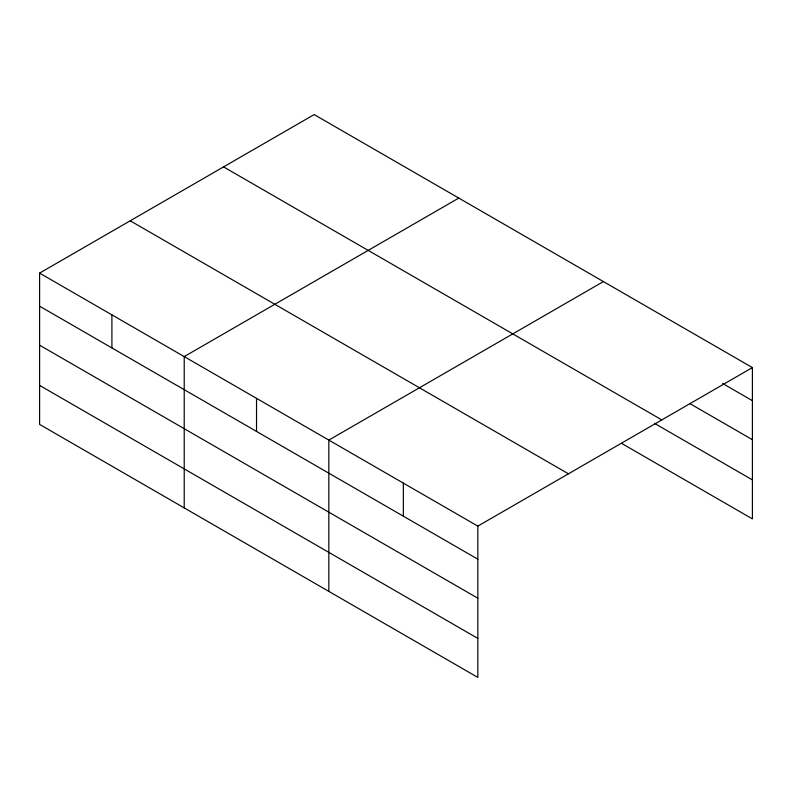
<?xml version="1.0" encoding="UTF-8"?>
<svg xmlns="http://www.w3.org/2000/svg" width="792" height="792" viewBox="0 0 792 792"><rect width="100%" height="100%" fill="white"/><g stroke="black" fill="none" stroke-linecap="round" stroke-linejoin="round"><path stroke-width="1.19" d="M39.6 273.111L477.833 526.116L477.833 677.417L39.6 424.403L39.6 273.111L314.167 114.583L752.4 367.597L752.4 518.889L621.492 443.312M458.786 198.079L184.219 356.598L184.219 507.9M603.405 281.576L328.828 440.095L328.828 591.396M477.833 526.116L752.4 367.597M722.601 383.467L752.4 400.673M689.604 403.435L752.4 439.689M223.562 166.894L661.795 419.908M654.489 423.354L752.4 479.883M130.205 220.79L568.438 473.804M39.6 306.187L477.833 559.192M39.6 345.193L477.833 598.207M39.6 385.397L477.833 638.402M403.336 483.1L403.336 516.186M256.529 398.346L256.529 431.422M111.91 314.85L111.91 347.935"/></g></svg>
